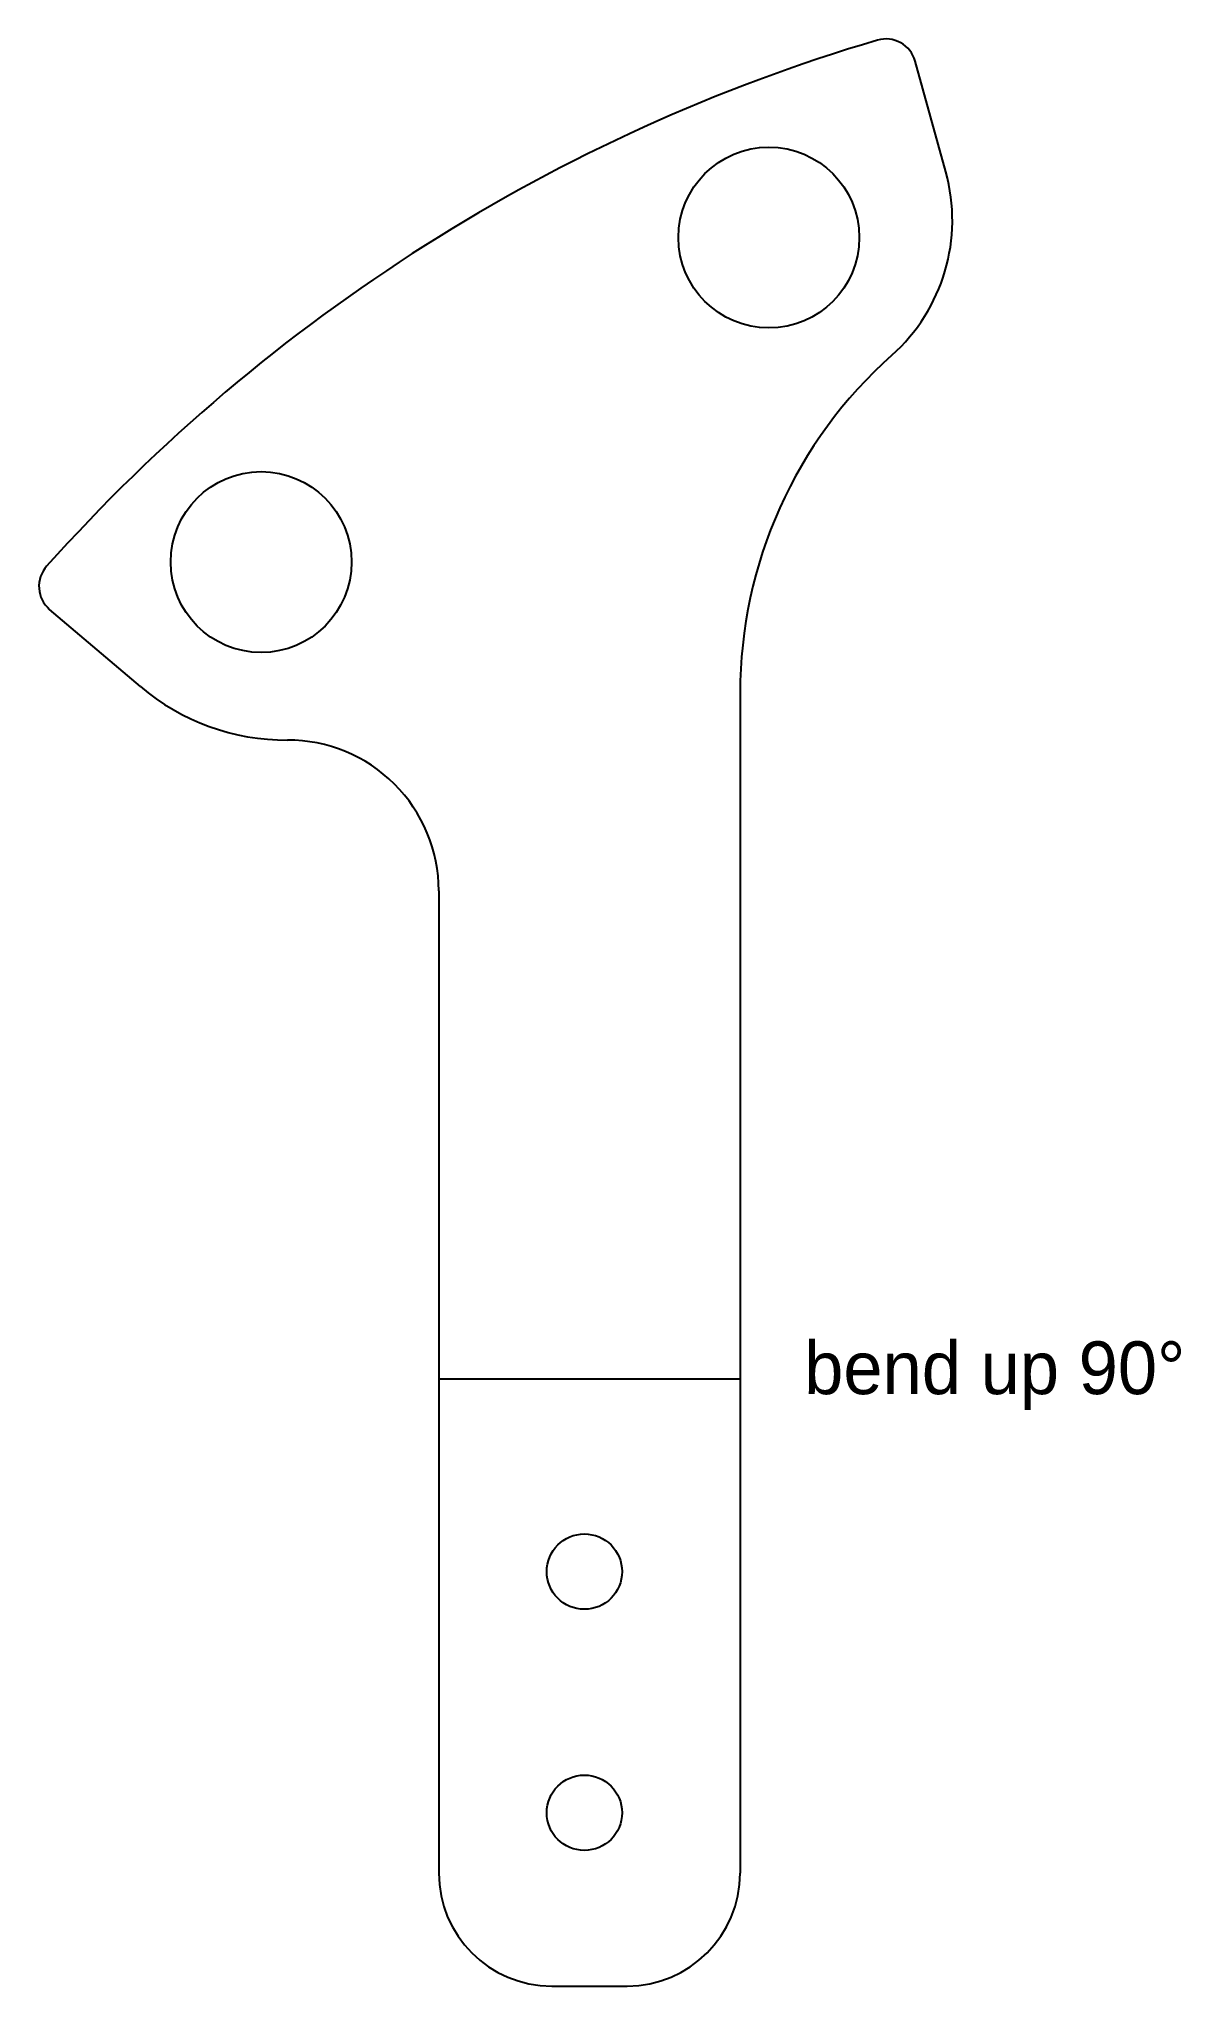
# Model space of a CAD drawing. Extents: x 3277 to 3353, y 3955 to 4084.
import ezdxf
from ezdxf.enums import TextEntityAlignment as Align

# ---------------------------------------------------------------- set-up
doc = ezdxf.new("R2010")
doc.units = 0
doc.layers.get('0').update_dxf_attribs({"color": 253, "linetype": 'CONTINUOUS'})
doc.styles.add('SpaceClaim ASME CB', font='txt')

msp = doc.modelspace()

# ---------------------------------------------------------------- linework, layer by layer
at = {"color": 250}
for p, q in [((3336.933014, 4075.175922), (3334.895955, 4082.534312)), ((3283.48412, 4041.034304), (3277.455065, 4046.148917)), ((3323.283741, 4040.594217), (3323.283741, 3995.059043)), ((3303.283741, 4027.473014), (3303.283741, 3995.059043)), ((3323.283741, 3995.059043), (3303.283741, 3995.059043)), ((3303.283741, 3995.059043), (3303.283741, 3962.294884)), ((3323.283741, 3995.059043), (3323.283741, 3962.294884)), ((3310.783741, 3954.794884), (3315.783741, 3954.794884))]:
    msp.add_line(p, q, dxfattribs=at)
for centre, radius in [((3325.192839, 4070.823171), 6), ((3291.495363, 4049.287198), 6), ((3312.947469, 3982.294884), 2.5), ((3312.947469, 3966.294884), 2.5)]:
    msp.add_circle(centre, radius, dxfattribs=at)
for centre, radius, start, end in [((3366.164944, 3969.582538), 119.217119, 106.451592, 138.224584), ((3332.968451, 4082.000712), 2, 15.473944, 106.451592), ((3325.367991, 4071.97432), 12, -48.343699, 15.473944), ((3353.283741, 4040.594217), 30, 131.656301, 180), ((3278.74888, 4047.674053), 2, 138.224584, 229.691146), ((3293.187734, 4052.47283), 15, -130.308854, -89.779969), ((3293.283741, 4027.473014), 10, 0, 90.220031), ((3310.783741, 3962.294884), 7.5, 180, 270), ((3315.783741, 3962.294884), 7.5, -90, 0)]:
    msp.add_arc(centre, radius, start, end, dxfattribs=at)

# ---------------------------------------------------------------- texts
at = {"color": 7, "style": 'SpaceClaim ASME CB'}
msp.add_text('bend up 90°', height=3.5, dxfattribs=at).set_placement((3327.532138, 3997.572354), align=Align.TOP_LEFT)

doc.saveas('drawing.dxf')
